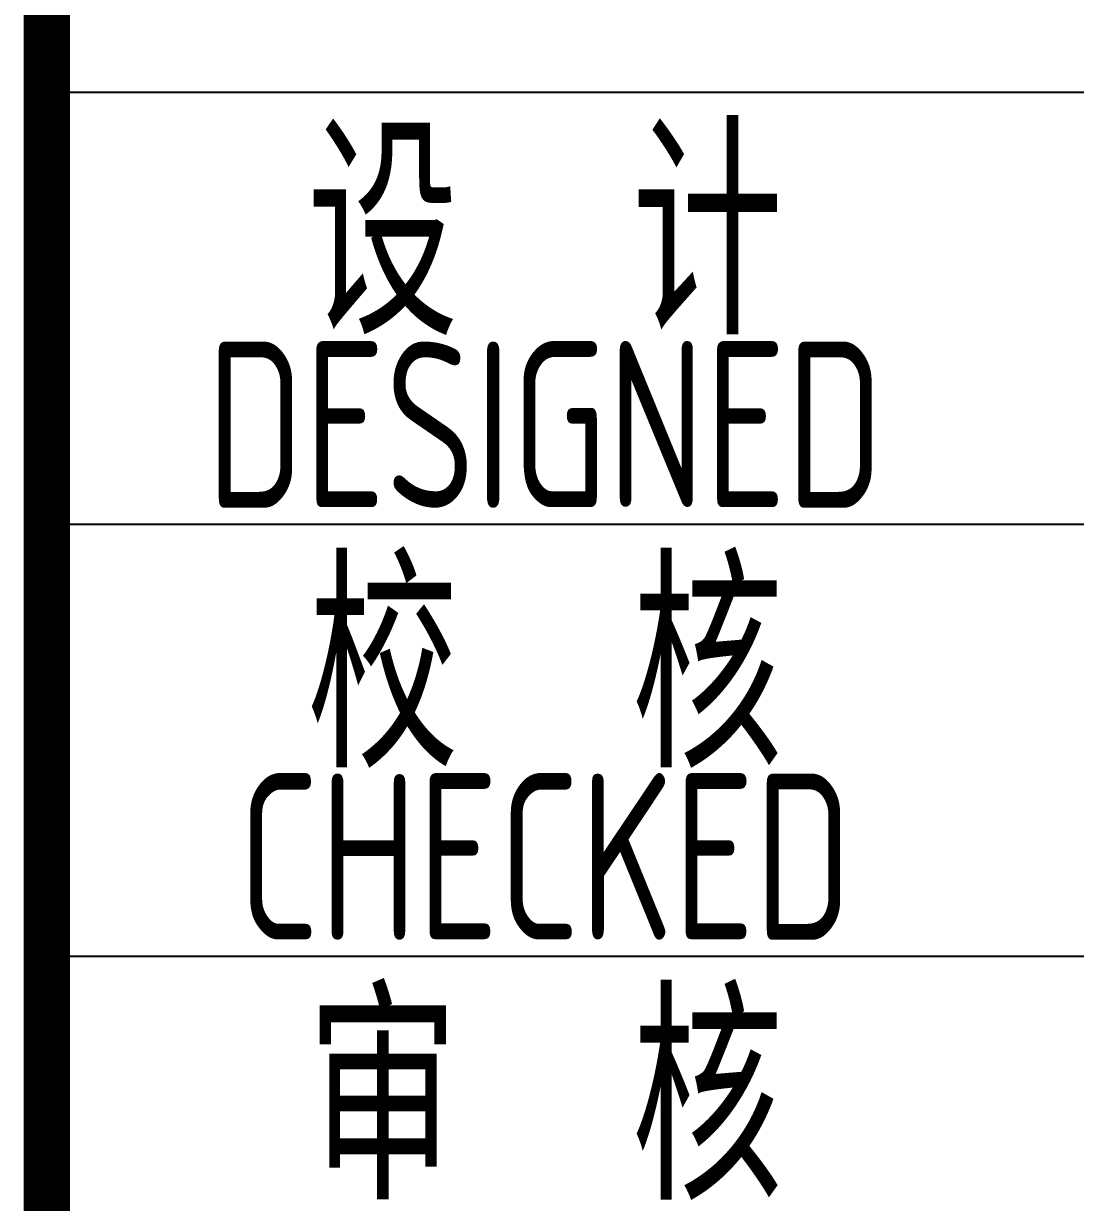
# Model space of a CAD drawing. Extents: x 1151645 to 1632247, y -116298 to 25377.
# Drawn here: x 1310829 to 1312412, y -22804 to -21030 of the extents above; entities that cross this region are included whole.
import ezdxf
from ezdxf.enums import TextEntityAlignment as Align

# ---------------------------------------------------------------- set-up
doc = ezdxf.new("R2010")
doc.units = 0
doc.header["$LTSCALE"] = 1000
doc.header["$MEASUREMENT"] = 0
doc.layers.get('0').update_dxf_attribs({"linetype": 'CONTINUOUS'})
doc.styles.add('AHD', font='sceie.shx', dxfattribs={"width": 0.7, "bigfont": 'sceic.shx'})

msp = doc.modelspace()

# ---------------------------------------------------------------- linework, layer by layer
for p, q in [((1310864.4, -21133), (1321864.4, -21133)), ((1310864.4, -21783), (1316364.4, -21783)), ((1310864.4, -22433), (1316364.4, -22433))]:
    msp.add_line(p, q)
at = {"const_width": 70}
msp.add_lwpolyline([(1310864.4, -19383), (1310864.4, -25383)], dxfattribs=at)

# ---------------------------------------------------------------- texts
at = {"style": 'AHD', "width": 0.8}
for s, height, p in [('设  计', 300, (1311614.4, -21333)), ('设  计', 300, (1311614.4, -21333)), ('DESIGNED', 250, (1311614.4, -21633)), ('DESIGNED', 250, (1311614.4, -21633)), ('校  核', 300, (1311614.4, -21983)), ('校  核', 300, (1311614.4, -21983)), ('CHECKED', 250, (1311614.4, -22283)), ('CHECKED', 250, (1311614.4, -22283)), ('审  核', 300, (1311614.4, -22633)), ('审  核', 300, (1311614.4, -22633))]:
    msp.add_text(s, height=height, dxfattribs=at).set_placement(p, align=Align.MIDDLE)

doc.saveas('drawing.dxf')
